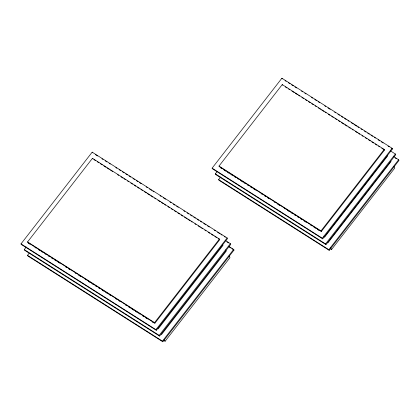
<?xml version="1.0" encoding="UTF-8"?>
<svg xmlns="http://www.w3.org/2000/svg" width="420" height="420" viewBox="0 0 420 420"><rect width="100%" height="100%" fill="white"/><g stroke="black" fill="none" stroke-linecap="round" stroke-linejoin="round"><path stroke-width="0.63" d="M21 243.878L92.18 152.155L227.126 237.946L227.493 238.591L156.314 330.314L21.368 244.529L21 243.878L155.946 329.669L156.314 330.314M27.573 241.925L92.458 158.314L219.429 239.033L219.76 239.621L154.88 323.232L27.909 242.513L27.573 241.925L154.544 322.644L154.88 323.232M225.388 240.487L230.365 243.653L230.764 244.351L159.59 336.079L24.638 250.289L24.245 249.585L26.255 246.997M228.664 246.246L233.641 249.412L234.008 250.058L162.829 341.786L27.883 255.995L27.515 255.344L29.122 253.276M212.105 168.152L281.894 78.215L392.117 148.286L392.485 148.937L322.697 238.87L212.473 168.798L212.105 168.152L322.329 238.224L322.697 238.87M218.999 166.073L282.23 84.588L384.216 149.42L384.552 150.008L321.316 231.494L219.329 166.656L218.999 166.073L320.985 230.906L321.316 231.494M390.401 150.843L395.362 153.998L395.756 154.697L325.967 244.629L215.744 174.557L215.345 173.859L216.951 171.791M393.671 156.602L398.632 159.758L399 160.403L329.212 250.336L218.988 180.264L218.621 179.618L220.626 177.035M154.544 322.644L219.429 239.033M155.946 329.669L227.126 237.946M159.59 336.079L159.191 335.375L230.365 243.653M161.396 334.698L226.275 251.087L225.64 249.963M162.829 341.786L162.461 341.135L233.641 249.412M163.459 340.195L165.113 341.25L229.997 257.633L229.084 256.027M320.985 230.906L384.216 149.42M322.329 238.224L392.117 148.286M387.791 155.715L324.56 237.2L323.92 236.077M325.967 244.629L325.568 243.931L395.362 153.998M327.831 242.959L391.062 161.474M329.212 250.336L328.844 249.69L398.632 159.758M330.451 248.808L331.553 249.512L394.784 168.026L393.871 166.415M285.017 80.614L286.12 81.317M288.325 82.719L289.979 83.769M291.632 84.819L293.286 85.869M294.94 86.924L296.594 87.974M301.55 91.124L302.652 91.828M304.857 93.23L305.959 93.928M311.472 97.435L312.575 98.133M314.78 99.535L316.433 100.585M318.087 101.635L319.736 102.69M324.697 105.84L325.799 106.544M328.004 107.945L330.209 109.347M334.619 112.151L335.722 112.849M337.927 114.251L339.581 115.301M341.229 116.351L342.883 117.406M344.536 118.456L346.19 119.506M347.844 120.556L348.947 121.259M351.151 122.661L353.356 124.063M354.459 124.761L356.664 126.163M357.767 126.861L358.869 127.564M361.074 128.966L362.177 129.665M364.376 131.066L366.03 132.116M367.684 133.172L369.338 134.221M370.991 135.272L372.645 136.322M374.299 137.372L375.401 138.075M378.157 139.828L379.811 140.879M381.465 141.928L383.119 142.978M388.075 146.134L389.177 146.832M391.382 148.234L392.485 148.937M285.322 86.924L286.976 87.974M288.629 89.03L289.732 89.728M291.937 91.13L294.142 92.531M295.244 93.235L297.449 94.636M298.552 95.335L299.654 96.038M301.859 97.44L303.513 98.49M305.167 99.54L306.82 100.595M308.474 101.645L310.128 102.695M311.782 103.745L313.435 104.801M315.089 105.851L316.192 106.549M318.397 107.951L320.602 109.352M321.704 110.056L323.909 111.458M325.012 112.156L326.114 112.859M328.319 114.261L329.973 115.311M331.627 116.366L333.281 117.416M334.934 118.466L336.588 119.516M338.242 120.572L339.895 121.621M341.549 122.672L343.754 124.073M344.857 124.777L347.062 126.179M348.716 127.229L350.369 128.279M352.023 129.329L353.126 130.032M355.331 131.434L357.536 132.836M358.638 133.534L359.741 134.237M361.945 135.639L363.048 136.337M365.253 137.744L366.907 138.794M368.56 139.844L370.214 140.894M371.868 141.95L373.527 143M375.181 144.049L376.834 145.1M378.488 146.155L379.591 146.853M381.796 148.255L384.552 150.008M395.141 157.952L396.244 158.65M220.804 168.005L221.907 168.709M224.112 170.111L225.766 171.16M227.419 172.21L229.073 173.266M230.727 174.316L232.381 175.366M234.035 176.416L235.688 177.471M237.342 178.521L238.445 179.219M240.65 180.621L242.855 182.023M243.957 182.726L245.059 183.424M247.265 184.826L248.367 185.53M250.572 186.931L252.226 187.982M253.88 189.037L255.533 190.087M261.046 193.589L262.148 194.292M264.353 195.694L266.007 196.744M267.661 197.794L269.315 198.849M274.276 201.999L275.378 202.703M277.583 204.104L279.788 205.506M284.198 208.309L285.301 209.013M287.506 210.415L289.159 211.465M290.813 212.515L292.467 213.565M294.121 214.62L295.774 215.67M297.428 216.72L298.531 217.423M300.736 218.825L301.838 219.524M304.043 220.925L306.248 222.327M310.658 225.131L311.761 225.834M313.966 227.236L315.619 228.286M317.273 229.336L318.927 230.391M215.345 173.859L325.568 243.931M218.621 179.618L328.844 249.69M95.308 154.56L97.524 155.967M101.95 158.781L103.052 159.484M105.268 160.892L106.927 161.947M109.137 163.349L110.245 164.052M115.773 167.57L116.881 168.273M119.091 169.68L120.75 170.735M122.409 171.791L124.068 172.846M125.727 173.901L127.391 174.951M129.05 176.006L130.709 177.061M132.919 178.469L134.578 179.524M136.238 180.579L137.897 181.634M139.555 182.69L141.215 183.745M146.191 186.905L147.299 187.609M149.51 189.016L151.725 190.423M152.828 191.126L153.935 191.83M160.02 195.699L161.128 196.403M163.338 197.809L165.548 199.211M169.974 202.025L171.082 202.729M173.292 204.136L174.951 205.191M176.61 206.246L178.269 207.302M183.803 210.814L184.905 211.517M187.121 212.924L188.78 213.98M190.439 215.035L192.097 216.09M193.757 217.145L195.416 218.201M197.075 219.256L198.734 220.311M200.393 221.366L201.5 222.065M203.71 223.472L205.926 224.879M207.585 225.934L209.244 226.989M214.221 230.155L215.323 230.858M217.539 232.265L219.749 233.672M220.857 234.371L221.965 235.074M224.175 236.481L225.283 237.184M226.895 241.889L228.553 242.944M93.896 159.6L95.55 160.655M97.209 161.705L98.863 162.761M100.522 163.81L102.176 164.866M103.829 165.921L106.04 167.323M107.142 168.026L109.352 169.428M110.455 170.132L112.665 171.533M117.632 174.694L118.739 175.392M120.944 176.799L123.155 178.201M124.257 178.904L125.36 179.608M127.57 181.01L128.672 181.713M130.883 183.115L132.536 184.17M134.195 185.22L135.849 186.275M137.508 187.325L139.162 188.381M140.821 189.43L142.475 190.486M144.134 191.536L146.339 192.943M147.441 193.646L149.651 195.048M150.754 195.752L152.964 197.153M154.618 198.209L155.726 198.907M157.93 200.314L160.141 201.716M161.243 202.419L163.453 203.821M164.556 204.524L165.664 205.228M167.869 206.63L169.528 207.679M171.181 208.735L172.835 209.79M174.494 210.84L176.148 211.895M177.807 212.945L179.461 214.001M181.12 215.05L182.774 216.106M184.433 217.156L186.638 218.563M187.745 219.261L189.95 220.668M191.058 221.372L192.16 222.07M194.922 223.823L196.025 224.527M198.23 225.934L200.44 227.335M201.542 228.039L202.65 228.737M204.855 230.144L205.963 230.843M208.168 232.25L209.827 233.299M211.481 234.355L213.14 235.405M214.793 236.46L216.452 237.515M218.106 238.565L219.76 239.621M229.031 246.897L230.69 247.952M231.793 248.651L234.008 250.058M28.277 243.159L29.93 244.209M34.902 247.37L36.005 248.073M38.215 249.475L40.42 250.882M41.527 251.58L42.63 252.284M44.835 253.685L45.943 254.389M48.148 255.791L49.255 256.494M51.461 257.901L53.12 258.951M54.773 260.006L56.432 261.056M58.086 262.111L59.745 263.161M65.263 266.674L66.922 267.724M68.576 268.779L70.229 269.829M75.201 272.99L76.303 273.693M78.514 275.095L80.719 276.502M85.139 279.305L86.242 280.009M88.447 281.411L90.106 282.466M91.76 283.516L93.419 284.571M95.072 285.626L96.731 286.676M98.385 287.731L100.044 288.781M102.249 290.189L103.908 291.239M105.562 292.294L107.221 293.344M108.874 294.399L110.534 295.449M115.5 298.61L116.603 299.313M118.813 300.715L119.915 301.418M125.438 304.925L126.541 305.629M128.751 307.031L130.405 308.086M132.059 309.136L133.718 310.191M135.371 311.241L137.03 312.296M138.684 313.352L139.792 314.05M142.548 315.808L144.207 316.858M145.861 317.914L147.52 318.964M152.486 322.124L153.589 322.822M157.017 328.235L158.12 328.939L223.004 245.327L222.364 244.204M24.245 249.585L159.191 335.375M27.515 255.344L162.461 341.135M281.894 78.215L282.261 78.865M282.23 84.588L282.566 85.171M330.64 247.9L331.553 249.512M92.18 152.155L92.547 152.801M92.458 158.314L92.789 158.902M164.199 339.638L165.113 341.25"/></g></svg>
